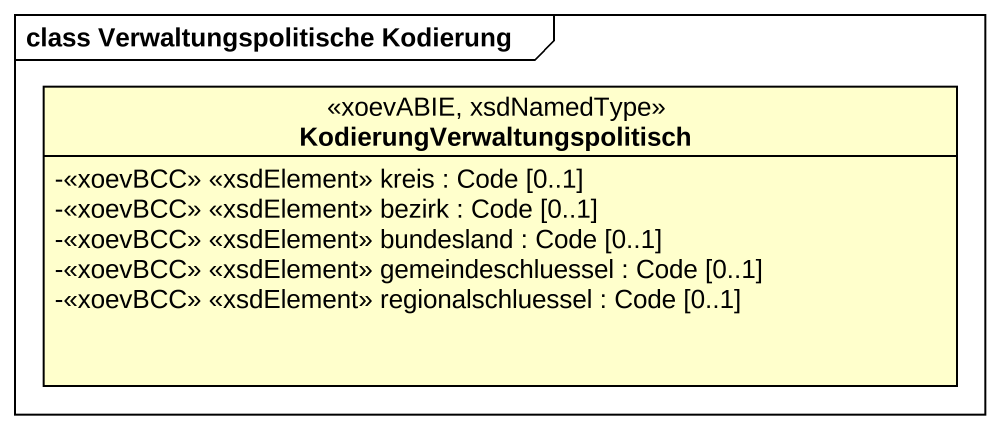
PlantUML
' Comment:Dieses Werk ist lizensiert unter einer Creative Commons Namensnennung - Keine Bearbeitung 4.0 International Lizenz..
@startuml
mainframe class Verwaltungspolitische Kodierung
hide circle
hide empty members
skinparam classAttributeIconSize 0
class "KodierungVerwaltungspolitisch" as KodierungVerwaltungspolitisc <<xoevABIE, xsdNamedType>> {
  -<<xoevBCC>> <<xsdElement>> kreis : Code [0..1]
  -<<xoevBCC>> <<xsdElement>> bezirk : Code [0..1]
  -<<xoevBCC>> <<xsdElement>> bundesland : Code [0..1]
  -<<xoevBCC>> <<xsdElement>> gemeindeschluessel : Code [0..1]
  -<<xoevBCC>> <<xsdElement>> regionalschluessel : Code [0..1]
}
@enduml
